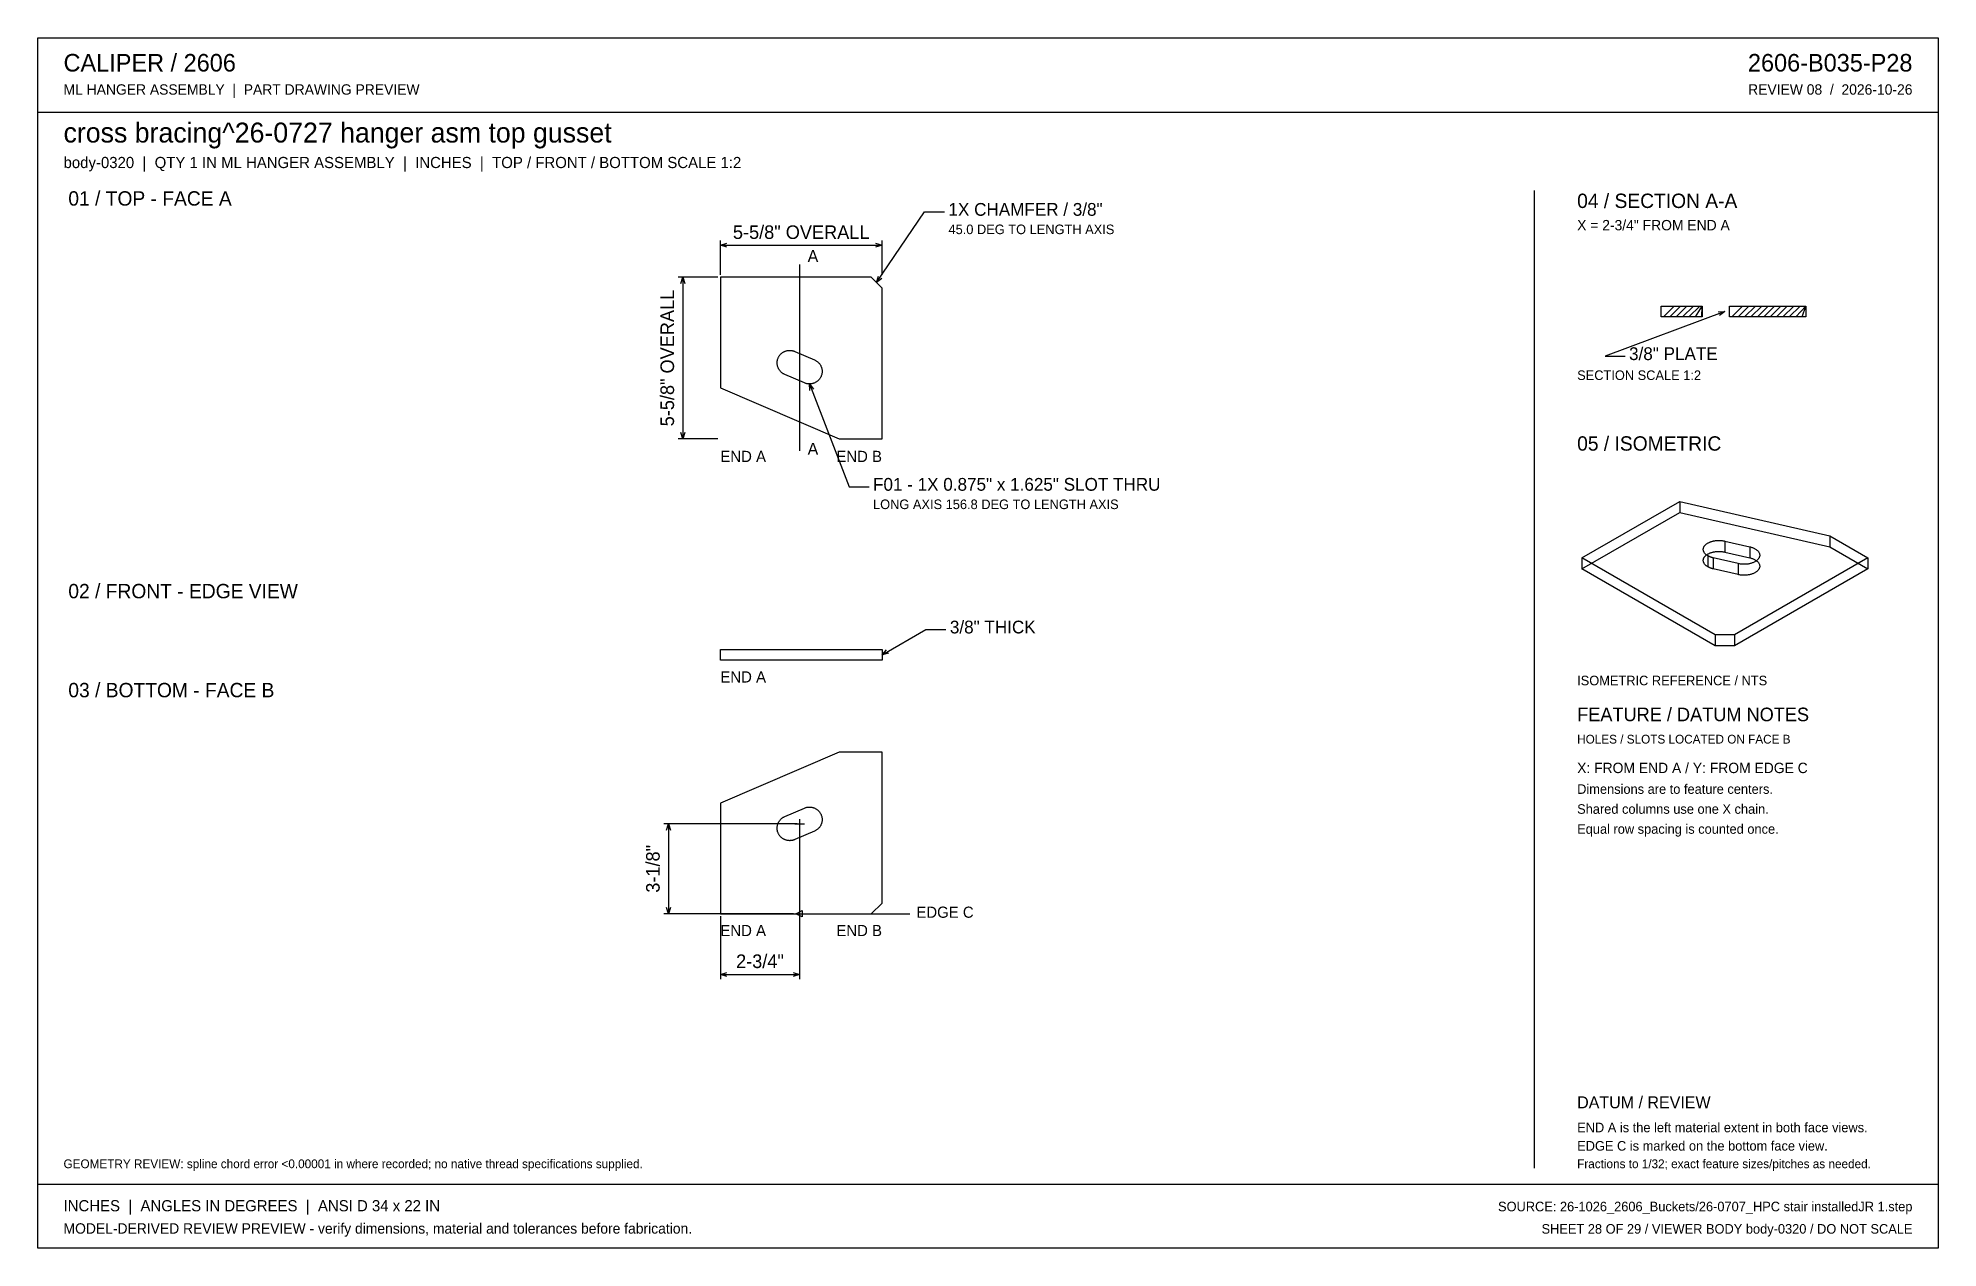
# Model space of a CAD drawing. Header units: inches. Extents: x 0.9 to 67.1, y 0.9 to 43.1.
import ezdxf
from ezdxf.enums import TextEntityAlignment as Align

# ---------------------------------------------------------------- set-up
doc = ezdxf.new("R2010")
doc.units = ezdxf.units.IN
doc.header["$MEASUREMENT"] = 0

msp = doc.modelspace()

# ---------------------------------------------------------------- linework, layer by layer
at = {"layer": 'ANNOTATION'}
for p, q in [((30.125, 34.542), (31.792, 37.007)), ((31.792, 37.007), (32.486, 37.007)), ((24.687, 34.812), (24.687, 36.007)), ((24.687, 35.84), (24.91, 35.91)), ((24.687, 35.84), (30.312, 35.84)), ((24.91, 35.771), (24.687, 35.84)), ((30.09, 35.91), (30.312, 35.84)), ((30.312, 35.84), (30.09, 35.771)), ((30.312, 34.812), (30.312, 36.007)), ((27.445, 35.174), (27.445, 28.688)), ((24.604, 34.729), (23.215, 34.729)), ((23.312, 34.507), (23.382, 34.729)), ((23.382, 34.729), (23.382, 29.104)), ((23.382, 34.729), (23.451, 34.507)), ((30.125, 34.542), (30.192, 34.765)), ((30.307, 34.687), (30.125, 34.542)), ((59.639, 33.535), (55.472, 31.986)), ((59.406, 33.522), (59.639, 33.535)), ((59.639, 33.535), (59.455, 33.392)), ((55.472, 31.986), (56.167, 31.986)), ((27.784, 31.014), (29.167, 27.438)), ((27.8, 30.782), (27.784, 31.014)), ((27.784, 31.014), (27.929, 30.832)), ((24.604, 29.104), (23.215, 29.104)), ((23.382, 29.104), (23.312, 29.326)), ((23.451, 29.326), (23.382, 29.104)), ((29.167, 27.438), (29.861, 27.438)), ((30.312, 21.59), (31.84, 22.472)), ((31.84, 22.472), (32.535, 22.472)), ((30.312, 21.59), (30.47, 21.762)), ((30.54, 21.641), (30.312, 21.59)), ((27.445, 15.872), (27.445, 15.539)), ((27.362, 15.706), (22.715, 15.706)), ((22.812, 15.483), (22.882, 15.706)), ((22.882, 15.706), (22.882, 12.576)), ((22.882, 15.706), (22.951, 15.483)), ((27.279, 15.706), (27.612, 15.706)), ((27.445, 15.622), (27.445, 10.299)), ((27.229, 12.576), (22.715, 12.576)), ((22.882, 12.576), (22.812, 12.799)), ((22.951, 12.799), (22.882, 12.576)), ((27.312, 12.576), (27.535, 12.687)), ((27.312, 12.576), (31.285, 12.576)), ((27.535, 12.465), (27.312, 12.576)), ((27.535, 12.687), (27.535, 12.465)), ((24.687, 12.493), (24.687, 10.299)), ((24.687, 10.465), (24.91, 10.535)), ((24.687, 10.465), (27.445, 10.465)), ((24.91, 10.396), (24.687, 10.465)), ((27.223, 10.535), (27.445, 10.465)), ((27.445, 10.465), (27.223, 10.396))]:
    msp.add_line(p, q, dxfattribs=at)
at = {"layer": 'OUTLINE'}
for p, q in [((0.944, 43.056), (67.056, 43.056)), ((0.944, 0.944), (0.944, 43.056)), ((67.056, 43.056), (67.056, 0.944)), ((0.944, 40.472), (67.056, 40.472)), ((53, 37.75), (53, 3.722)), ((24.687, 34.729), (24.687, 30.88)), ((29.937, 34.729), (24.687, 34.729)), ((30.312, 34.354), (29.937, 34.729)), ((30.312, 29.104), (30.312, 34.354)), ((57.418, 33.722), (58.846, 33.722)), ((57.418, 33.347), (57.418, 33.722)), ((57.501, 33.347), (57.876, 33.722)), ((57.723, 33.347), (58.098, 33.722)), ((57.945, 33.347), (58.32, 33.722)), ((58.168, 33.347), (58.543, 33.722)), ((58.39, 33.347), (58.765, 33.722)), ((58.612, 33.347), (58.846, 33.722)), ((58.834, 33.347), (58.846, 33.722)), ((58.846, 33.722), (58.846, 33.347)), ((59.798, 33.722), (62.451, 33.722)), ((59.798, 33.347), (59.798, 33.722)), ((59.882, 33.347), (60.257, 33.722)), ((60.104, 33.347), (60.479, 33.722)), ((60.326, 33.347), (60.701, 33.722)), ((60.548, 33.347), (60.923, 33.722)), ((60.77, 33.347), (61.145, 33.722)), ((60.993, 33.347), (61.368, 33.722)), ((61.215, 33.347), (61.59, 33.722)), ((61.437, 33.347), (61.812, 33.722)), ((61.659, 33.347), (62.034, 33.722)), ((61.882, 33.347), (62.257, 33.722)), ((62.104, 33.347), (62.451, 33.722)), ((62.326, 33.347), (62.451, 33.722)), ((62.451, 33.722), (62.451, 33.347)), ((58.846, 33.347), (57.418, 33.347)), ((62.451, 33.347), (59.798, 33.347)), ((26.663, 31.743), (26.664, 31.762)), ((26.664, 31.724), (26.663, 31.743)), ((26.664, 31.762), (26.665, 31.78)), ((26.665, 31.78), (26.666, 31.799)), ((26.666, 31.799), (26.669, 31.818)), ((26.669, 31.818), (26.672, 31.836)), ((26.672, 31.836), (26.676, 31.854)), ((26.676, 31.854), (26.681, 31.872)), ((26.681, 31.872), (26.687, 31.89)), ((26.687, 31.89), (26.694, 31.908)), ((26.694, 31.908), (26.701, 31.925)), ((26.701, 31.925), (26.709, 31.942)), ((26.709, 31.942), (26.717, 31.958)), ((26.717, 31.958), (26.727, 31.975)), ((26.727, 31.975), (26.737, 31.99)), ((26.737, 31.99), (26.747, 32.006)), ((26.747, 32.006), (26.759, 32.021)), ((26.759, 32.021), (26.771, 32.035)), ((26.771, 32.035), (26.783, 32.049)), ((26.783, 32.049), (26.796, 32.062)), ((26.796, 32.062), (26.81, 32.075)), ((26.81, 32.075), (26.824, 32.087)), ((26.824, 32.087), (26.839, 32.098)), ((26.839, 32.098), (26.854, 32.109)), ((26.854, 32.109), (26.87, 32.119)), ((26.87, 32.119), (26.886, 32.129)), ((26.886, 32.129), (26.903, 32.138)), ((26.903, 32.138), (26.919, 32.146)), ((26.919, 32.146), (26.937, 32.153)), ((26.937, 32.153), (26.954, 32.16)), ((26.954, 32.16), (26.972, 32.166)), ((26.972, 32.166), (26.99, 32.171)), ((26.99, 32.171), (27.008, 32.175)), ((27.008, 32.175), (27.026, 32.179)), ((27.026, 32.179), (27.045, 32.182)), ((27.045, 32.182), (27.063, 32.184)), ((27.063, 32.184), (27.082, 32.185)), ((27.082, 32.185), (27.101, 32.185)), ((27.101, 32.185), (27.104, 32.185)), ((27.104, 32.185), (27.106, 32.185)), ((27.106, 32.185), (27.109, 32.185)), ((27.109, 32.185), (27.112, 32.185)), ((27.112, 32.185), (27.115, 32.185)), ((27.115, 32.185), (27.117, 32.185)), ((27.117, 32.185), (27.12, 32.185)), ((27.12, 32.185), (27.123, 32.185)), ((27.123, 32.185), (27.126, 32.185)), ((27.126, 32.185), (27.129, 32.184)), ((27.129, 32.184), (27.131, 32.184)), ((27.131, 32.184), (27.134, 32.184)), ((27.134, 32.184), (27.137, 32.184)), ((27.137, 32.184), (27.14, 32.184)), ((27.14, 32.184), (27.142, 32.183)), ((27.142, 32.183), (27.145, 32.183)), ((27.145, 32.183), (27.148, 32.183)), ((27.148, 32.183), (27.151, 32.182)), ((27.151, 32.182), (27.153, 32.182)), ((27.153, 32.182), (27.156, 32.182)), ((27.156, 32.182), (27.159, 32.181)), ((27.159, 32.181), (27.162, 32.181)), ((27.162, 32.181), (27.164, 32.181)), ((27.164, 32.181), (27.167, 32.18)), ((27.167, 32.18), (27.17, 32.18)), ((27.17, 32.18), (27.173, 32.179)), ((27.173, 32.179), (27.175, 32.179)), ((27.175, 32.179), (27.178, 32.178)), ((27.178, 32.178), (27.181, 32.178)), ((27.181, 32.178), (27.183, 32.177)), ((27.183, 32.177), (27.186, 32.177)), ((27.186, 32.177), (27.189, 32.176)), ((27.189, 32.176), (27.192, 32.176)), ((27.192, 32.176), (27.194, 32.175)), ((27.194, 32.175), (27.197, 32.175)), ((27.197, 32.175), (27.2, 32.174)), ((27.2, 32.174), (27.202, 32.173)), ((27.202, 32.173), (27.205, 32.173)), ((27.205, 32.173), (27.208, 32.172)), ((27.208, 32.172), (27.211, 32.171)), ((27.211, 32.171), (27.213, 32.171)), ((27.213, 32.171), (27.216, 32.17)), ((27.216, 32.17), (27.219, 32.169)), ((27.219, 32.169), (27.221, 32.168)), ((27.221, 32.168), (27.224, 32.168)), ((27.224, 32.168), (27.227, 32.167)), ((27.227, 32.167), (27.229, 32.166)), ((27.229, 32.166), (27.232, 32.165)), ((27.232, 32.165), (27.234, 32.164)), ((27.234, 32.164), (27.237, 32.164)), ((27.237, 32.164), (27.24, 32.163)), ((27.24, 32.163), (27.242, 32.162)), ((27.242, 32.162), (27.245, 32.161)), ((27.245, 32.161), (27.248, 32.16)), ((27.248, 32.16), (27.25, 32.159)), ((27.25, 32.159), (27.253, 32.158)), ((27.253, 32.158), (27.255, 32.157)), ((27.255, 32.157), (27.258, 32.156)), ((27.258, 32.156), (27.261, 32.155)), ((27.261, 32.155), (27.263, 32.154)), ((27.263, 32.154), (27.266, 32.153)), ((27.266, 32.153), (27.268, 32.152)), ((27.268, 32.152), (27.271, 32.151)), ((27.271, 32.151), (27.273, 32.15)), ((27.273, 32.15), (27.963, 31.854)), ((27.963, 31.854), (27.982, 31.845)), ((27.982, 31.845), (28.001, 31.835)), ((28.001, 31.835), (28.02, 31.824)), ((28.02, 31.824), (28.038, 31.813)), ((28.038, 31.813), (28.055, 31.8)), ((28.055, 31.8), (28.072, 31.787)), ((28.072, 31.787), (28.088, 31.772)), ((28.088, 31.772), (28.103, 31.757)), ((28.103, 31.757), (28.118, 31.742)), ((28.118, 31.742), (28.132, 31.725)), ((26.665, 31.706), (26.664, 31.724)), ((26.668, 31.687), (26.665, 31.706)), ((26.671, 31.669), (26.668, 31.687)), ((26.674, 31.65), (26.671, 31.669)), ((26.679, 31.632), (26.674, 31.65)), ((26.684, 31.614), (26.679, 31.632)), ((26.69, 31.597), (26.684, 31.614)), ((26.697, 31.579), (26.69, 31.597)), ((26.705, 31.562), (26.697, 31.579)), ((26.713, 31.545), (26.705, 31.562)), ((26.722, 31.529), (26.713, 31.545)), ((26.732, 31.513), (26.722, 31.529)), ((26.742, 31.497), (26.732, 31.513)), ((26.753, 31.482), (26.742, 31.497)), ((26.765, 31.468), (26.753, 31.482)), ((26.777, 31.454), (26.765, 31.468)), ((26.79, 31.44), (26.777, 31.454)), ((26.803, 31.427), (26.79, 31.44)), ((26.817, 31.415), (26.803, 31.427)), ((26.832, 31.403), (26.817, 31.415)), ((26.847, 31.392), (26.832, 31.403)), ((26.862, 31.381), (26.847, 31.392)), ((26.878, 31.371), (26.862, 31.381)), ((26.895, 31.362), (26.878, 31.371)), ((26.911, 31.354), (26.895, 31.362)), ((26.928, 31.346), (26.911, 31.354)), ((27.617, 31.05), (26.928, 31.346)), ((28.01, 31.074), (27.991, 31.063)), ((28.028, 31.085), (28.01, 31.074)), ((28.046, 31.097), (28.028, 31.085)), ((28.063, 31.11), (28.046, 31.097)), ((28.08, 31.124), (28.063, 31.11)), ((28.095, 31.139), (28.08, 31.124)), ((28.11, 31.154), (28.095, 31.139)), ((28.125, 31.17), (28.11, 31.154)), ((28.138, 31.187), (28.125, 31.17)), ((28.132, 31.725), (28.145, 31.708)), ((28.151, 31.204), (28.138, 31.187)), ((28.145, 31.708), (28.157, 31.69)), ((28.162, 31.222), (28.151, 31.204)), ((28.157, 31.69), (28.168, 31.672)), ((28.173, 31.241), (28.162, 31.222)), ((28.168, 31.672), (28.178, 31.653)), ((28.183, 31.26), (28.173, 31.241)), ((28.178, 31.653), (28.188, 31.634)), ((28.192, 31.279), (28.183, 31.26)), ((28.188, 31.634), (28.196, 31.614)), ((28.2, 31.299), (28.192, 31.279)), ((28.196, 31.614), (28.204, 31.594)), ((28.207, 31.32), (28.2, 31.299)), ((28.204, 31.594), (28.21, 31.574)), ((28.213, 31.34), (28.207, 31.32)), ((28.21, 31.574), (28.216, 31.553)), ((28.218, 31.361), (28.213, 31.34)), ((28.216, 31.553), (28.22, 31.532)), ((28.222, 31.382), (28.218, 31.361)), ((28.22, 31.532), (28.224, 31.511)), ((28.225, 31.403), (28.222, 31.382)), ((28.224, 31.511), (28.226, 31.489)), ((28.227, 31.425), (28.225, 31.403)), ((28.226, 31.489), (28.227, 31.468)), ((28.227, 31.468), (28.227, 31.446)), ((28.227, 31.446), (28.227, 31.425)), ((24.687, 30.88), (28.822, 29.104)), ((27.637, 31.042), (27.617, 31.05)), ((27.658, 31.035), (27.637, 31.042)), ((27.678, 31.029), (27.658, 31.035)), ((27.699, 31.024), (27.678, 31.029)), ((27.72, 31.02), (27.699, 31.024)), ((27.742, 31.017), (27.72, 31.02)), ((27.763, 31.015), (27.742, 31.017)), ((27.784, 31.014), (27.763, 31.015)), ((27.806, 31.015), (27.784, 31.014)), ((27.827, 31.016), (27.806, 31.015)), ((27.849, 31.018), (27.827, 31.016)), ((27.87, 31.022), (27.849, 31.018)), ((27.891, 31.026), (27.87, 31.022)), ((27.912, 31.032), (27.891, 31.026)), ((27.932, 31.038), (27.912, 31.032)), ((27.952, 31.046), (27.932, 31.038)), ((27.972, 31.054), (27.952, 31.046)), ((27.991, 31.063), (27.972, 31.054)), ((28.822, 29.104), (30.312, 29.104)), ((54.667, 24.965), (58.07, 26.93)), ((54.667, 24.583), (58.07, 26.547)), ((58.07, 26.93), (58.07, 26.547)), ((58.07, 26.93), (63.294, 25.726)), ((58.07, 26.547), (63.294, 25.343)), ((58.888, 25.25), (58.889, 25.264)), ((58.889, 25.237), (58.888, 25.25)), ((58.889, 25.264), (58.89, 25.277)), ((58.891, 25.223), (58.889, 25.237)), ((58.89, 25.277), (58.892, 25.291)), ((58.894, 25.21), (58.891, 25.223)), ((58.892, 25.291), (58.895, 25.304)), ((58.898, 25.197), (58.894, 25.21)), ((58.895, 25.304), (58.899, 25.317)), ((58.903, 25.183), (58.898, 25.197)), ((58.899, 25.317), (58.904, 25.331)), ((58.909, 25.17), (58.903, 25.183)), ((58.904, 25.331), (58.91, 25.344)), ((58.915, 25.157), (58.909, 25.17)), ((58.91, 25.344), (58.917, 25.356)), ((58.923, 25.145), (58.915, 25.157)), ((58.917, 25.356), (58.925, 25.369)), ((58.932, 25.132), (58.923, 25.145)), ((58.925, 25.369), (58.934, 25.382)), ((58.941, 25.12), (58.932, 25.132)), ((58.934, 25.382), (58.944, 25.394)), ((58.944, 25.394), (58.955, 25.406)), ((58.955, 25.406), (58.966, 25.418)), ((58.966, 25.418), (58.979, 25.429)), ((58.979, 25.429), (58.992, 25.44)), ((58.992, 25.44), (59.006, 25.451)), ((59.006, 25.451), (59.021, 25.461)), ((59.021, 25.461), (59.036, 25.471)), ((59.036, 25.471), (59.053, 25.481)), ((59.053, 25.481), (59.07, 25.49)), ((59.07, 25.49), (59.088, 25.499)), ((59.088, 25.499), (59.106, 25.507)), ((59.088, 25.116), (59.106, 25.125)), ((59.106, 25.507), (59.125, 25.515)), ((59.106, 25.125), (59.125, 25.133)), ((59.125, 25.515), (59.144, 25.523)), ((59.125, 25.133), (59.144, 25.14)), ((59.144, 25.523), (59.165, 25.53)), ((59.144, 25.14), (59.165, 25.147)), ((59.165, 25.53), (59.185, 25.536)), ((59.165, 25.147), (59.185, 25.153)), ((59.185, 25.536), (59.206, 25.542)), ((59.185, 25.153), (59.206, 25.159)), ((59.206, 25.542), (59.228, 25.547)), ((59.206, 25.159), (59.228, 25.165)), ((59.228, 25.547), (59.249, 25.552)), ((59.228, 25.165), (59.249, 25.169)), ((59.249, 25.552), (59.271, 25.557)), ((59.249, 25.169), (59.271, 25.174)), ((59.271, 25.557), (59.294, 25.56)), ((59.271, 25.174), (59.294, 25.178)), ((59.294, 25.56), (59.317, 25.564)), ((59.294, 25.178), (59.317, 25.181)), ((59.317, 25.564), (59.34, 25.566)), ((59.317, 25.181), (59.34, 25.183)), ((59.34, 25.566), (59.363, 25.568)), ((59.34, 25.183), (59.363, 25.185)), ((59.363, 25.568), (59.386, 25.57)), ((59.363, 25.185), (59.386, 25.187)), ((59.386, 25.57), (59.409, 25.571)), ((59.386, 25.187), (59.409, 25.188)), ((59.409, 25.571), (59.433, 25.571)), ((59.409, 25.188), (59.433, 25.188)), ((59.433, 25.571), (59.456, 25.571)), ((59.433, 25.188), (59.456, 25.188)), ((59.456, 25.571), (59.479, 25.57)), ((59.456, 25.188), (59.479, 25.187)), ((59.479, 25.57), (59.503, 25.569)), ((59.479, 25.187), (59.503, 25.186)), ((59.503, 25.569), (59.526, 25.567)), ((59.503, 25.186), (59.526, 25.184)), ((59.526, 25.567), (59.549, 25.564)), ((59.526, 25.184), (59.549, 25.181)), ((59.549, 25.564), (59.571, 25.561)), ((59.549, 25.181), (59.571, 25.178)), ((59.571, 25.561), (59.594, 25.557)), ((59.571, 25.178), (59.594, 25.175)), ((59.594, 25.557), (59.616, 25.553)), ((59.594, 25.175), (59.616, 25.171)), ((59.616, 25.553), (59.638, 25.549)), ((59.616, 25.171), (59.638, 25.166)), ((59.638, 25.549), (60.509, 25.348)), ((59.638, 25.549), (59.638, 25.166)), ((59.638, 25.166), (60.509, 24.965)), ((60.509, 25.348), (60.509, 24.965)), ((60.509, 25.348), (60.533, 25.342)), ((60.533, 25.342), (60.558, 25.335)), ((60.558, 25.335), (60.581, 25.327)), ((60.581, 25.327), (60.604, 25.319)), ((60.604, 25.319), (60.626, 25.311)), ((60.626, 25.311), (60.648, 25.301)), ((60.648, 25.301), (60.668, 25.291)), ((60.668, 25.291), (60.688, 25.281)), ((60.688, 25.281), (60.707, 25.27)), ((60.707, 25.27), (60.724, 25.258)), ((60.724, 25.258), (60.741, 25.246)), ((60.741, 25.246), (60.757, 25.233)), ((60.757, 25.233), (60.771, 25.22)), ((60.771, 25.22), (60.785, 25.207)), ((60.785, 25.207), (60.797, 25.193)), ((60.797, 25.193), (60.809, 25.179)), ((60.809, 25.179), (60.819, 25.165)), ((60.819, 25.165), (60.827, 25.15)), ((60.827, 25.15), (60.835, 25.135)), ((60.835, 25.135), (60.841, 25.12)), ((63.294, 25.726), (64.611, 24.965)), ((63.294, 25.726), (63.294, 25.343)), ((63.294, 25.343), (64.611, 24.583)), ((54.667, 24.965), (54.667, 24.583)), ((59.307, 22.286), (54.667, 24.965)), ((59.307, 21.903), (54.667, 24.583)), ((58.888, 24.867), (58.889, 24.881)), ((58.889, 24.854), (58.888, 24.867)), ((58.889, 24.881), (58.89, 24.894)), ((58.891, 24.841), (58.889, 24.854)), ((58.89, 24.894), (58.892, 24.908)), ((58.894, 24.827), (58.891, 24.841)), ((58.892, 24.908), (58.895, 24.921)), ((58.898, 24.814), (58.894, 24.827)), ((58.895, 24.921), (58.899, 24.935)), ((58.903, 24.801), (58.898, 24.814)), ((58.899, 24.935), (58.904, 24.948)), ((58.909, 24.788), (58.903, 24.801)), ((58.904, 24.948), (58.91, 24.961)), ((58.915, 24.775), (58.909, 24.788)), ((58.91, 24.961), (58.917, 24.974)), ((58.923, 24.762), (58.915, 24.775)), ((58.917, 24.974), (58.925, 24.986)), ((58.932, 24.749), (58.923, 24.762)), ((58.925, 24.986), (58.934, 24.999)), ((58.941, 24.737), (58.932, 24.749)), ((58.934, 24.999), (58.944, 25.011)), ((58.952, 25.108), (58.941, 25.12)), ((58.952, 24.725), (58.941, 24.737)), ((58.944, 25.011), (58.955, 25.023)), ((58.963, 25.096), (58.952, 25.108)), ((58.963, 24.713), (58.952, 24.725)), ((58.955, 25.023), (58.966, 25.035)), ((58.975, 25.084), (58.963, 25.096)), ((58.975, 24.702), (58.963, 24.713)), ((58.966, 25.035), (58.979, 25.046)), ((58.988, 25.073), (58.975, 25.084)), ((58.988, 24.69), (58.975, 24.702)), ((58.979, 25.046), (58.992, 25.057)), ((59.002, 25.062), (58.988, 25.073)), ((59.002, 24.68), (58.988, 24.69)), ((58.992, 25.057), (59.006, 25.068)), ((59.017, 25.052), (59.002, 25.062)), ((59.017, 24.669), (59.002, 24.68)), ((59.006, 25.068), (59.021, 25.079)), ((59.032, 25.042), (59.017, 25.052)), ((59.032, 24.659), (59.017, 24.669)), ((59.021, 25.079), (59.036, 25.089)), ((59.049, 25.032), (59.032, 25.042)), ((59.049, 24.649), (59.032, 24.659)), ((59.036, 25.089), (59.053, 25.098)), ((59.051, 25.031), (59.049, 25.032)), ((59.049, 25.032), (59.049, 24.649)), ((59.051, 24.648), (59.049, 24.649)), ((59.053, 25.029), (59.051, 25.031)), ((59.053, 24.646), (59.051, 24.648)), ((59.053, 25.098), (59.07, 25.107)), ((59.056, 25.028), (59.053, 25.029)), ((59.056, 24.645), (59.053, 24.646)), ((59.058, 25.026), (59.056, 25.028)), ((59.058, 24.644), (59.056, 24.645)), ((59.061, 25.025), (59.058, 25.026)), ((59.061, 24.642), (59.058, 24.644)), ((59.064, 25.024), (59.061, 25.025)), ((59.064, 24.641), (59.061, 24.642)), ((59.066, 25.022), (59.064, 25.024)), ((59.066, 24.64), (59.064, 24.641)), ((59.069, 25.021), (59.066, 25.022)), ((59.069, 24.638), (59.066, 24.64)), ((59.071, 25.02), (59.069, 25.021)), ((59.071, 24.637), (59.069, 24.638)), ((59.07, 25.107), (59.088, 25.116)), ((59.074, 25.018), (59.071, 25.02)), ((59.074, 24.636), (59.071, 24.637)), ((59.076, 25.017), (59.074, 25.018)), ((59.076, 24.634), (59.074, 24.636)), ((59.079, 25.016), (59.076, 25.017)), ((59.079, 24.633), (59.076, 24.634)), ((59.082, 25.014), (59.079, 25.016)), ((59.082, 24.632), (59.079, 24.633)), ((59.084, 25.013), (59.082, 25.014)), ((59.084, 24.63), (59.082, 24.632)), ((59.087, 25.012), (59.084, 25.013)), ((59.087, 24.629), (59.084, 24.63)), ((59.09, 25.011), (59.087, 25.012)), ((59.09, 24.628), (59.087, 24.629)), ((59.092, 25.009), (59.09, 25.011)), ((59.092, 24.627), (59.09, 24.628)), ((59.095, 25.008), (59.092, 25.009)), ((59.095, 24.625), (59.092, 24.627)), ((59.098, 25.007), (59.095, 25.008)), ((59.098, 24.624), (59.095, 24.625)), ((59.101, 25.006), (59.098, 25.007)), ((59.101, 24.623), (59.098, 24.624)), ((59.103, 25.004), (59.101, 25.006)), ((59.103, 24.622), (59.101, 24.623)), ((59.106, 25.003), (59.103, 25.004)), ((59.106, 24.62), (59.103, 24.622)), ((59.109, 25.002), (59.106, 25.003)), ((59.109, 24.619), (59.106, 24.62)), ((59.112, 25.001), (59.109, 25.002)), ((59.112, 24.618), (59.109, 24.619)), ((59.114, 25), (59.112, 25.001)), ((59.114, 24.617), (59.112, 24.618)), ((59.117, 24.998), (59.114, 25)), ((59.117, 24.616), (59.114, 24.617)), ((59.12, 24.997), (59.117, 24.998)), ((59.12, 24.614), (59.117, 24.616)), ((59.123, 24.996), (59.12, 24.997)), ((59.123, 24.613), (59.12, 24.614)), ((59.126, 24.995), (59.123, 24.996)), ((59.126, 24.612), (59.123, 24.613)), ((59.129, 24.994), (59.126, 24.995)), ((59.129, 24.611), (59.126, 24.612)), ((59.131, 24.993), (59.129, 24.994)), ((59.131, 24.61), (59.129, 24.611)), ((59.134, 24.992), (59.131, 24.993)), ((59.134, 24.609), (59.131, 24.61)), ((59.137, 24.991), (59.134, 24.992)), ((59.137, 24.608), (59.134, 24.609)), ((59.14, 24.989), (59.137, 24.991)), ((59.14, 24.607), (59.137, 24.608)), ((59.143, 24.988), (59.14, 24.989)), ((59.143, 24.606), (59.14, 24.607)), ((59.146, 24.987), (59.143, 24.988)), ((59.146, 24.605), (59.143, 24.606)), ((59.149, 24.986), (59.146, 24.987)), ((59.149, 24.603), (59.146, 24.605)), ((59.152, 24.985), (59.149, 24.986)), ((59.152, 24.602), (59.149, 24.603)), ((59.155, 24.984), (59.152, 24.985)), ((59.155, 24.601), (59.152, 24.602)), ((59.158, 24.983), (59.155, 24.984)), ((59.158, 24.6), (59.155, 24.601)), ((59.161, 24.982), (59.158, 24.983)), ((59.161, 24.599), (59.158, 24.6)), ((59.164, 24.981), (59.161, 24.982)), ((59.164, 24.598), (59.161, 24.599)), ((59.167, 24.98), (59.164, 24.981)), ((59.167, 24.597), (59.164, 24.598)), ((59.17, 24.979), (59.167, 24.98)), ((59.17, 24.596), (59.167, 24.597)), ((59.173, 24.978), (59.17, 24.979)), ((59.173, 24.595), (59.17, 24.596)), ((59.176, 24.977), (59.173, 24.978)), ((59.176, 24.594), (59.173, 24.595)), ((59.179, 24.976), (59.176, 24.977)), ((59.179, 24.594), (59.176, 24.594)), ((59.182, 24.975), (59.179, 24.976)), ((59.182, 24.593), (59.179, 24.594)), ((59.185, 24.974), (59.182, 24.975)), ((59.185, 24.592), (59.182, 24.593)), ((59.188, 24.974), (59.185, 24.974)), ((59.188, 24.591), (59.185, 24.592)), ((59.191, 24.973), (59.188, 24.974)), ((59.191, 24.59), (59.188, 24.591)), ((59.194, 24.972), (59.191, 24.973)), ((59.194, 24.589), (59.191, 24.59)), ((59.198, 24.971), (59.194, 24.972)), ((59.198, 24.588), (59.194, 24.589)), ((59.201, 24.97), (59.198, 24.971)), ((59.201, 24.587), (59.198, 24.588)), ((59.204, 24.969), (59.201, 24.97)), ((59.204, 24.586), (59.201, 24.587)), ((59.207, 24.968), (59.204, 24.969)), ((59.207, 24.586), (59.204, 24.586)), ((59.21, 24.968), (59.207, 24.968)), ((59.21, 24.585), (59.207, 24.586)), ((59.213, 24.967), (59.21, 24.968)), ((59.213, 24.584), (59.21, 24.585)), ((59.216, 24.966), (59.213, 24.967)), ((59.216, 24.583), (59.213, 24.584)), ((59.22, 24.965), (59.216, 24.966)), ((59.22, 24.582), (59.216, 24.583)), ((59.223, 24.964), (59.22, 24.965)), ((59.223, 24.582), (59.22, 24.582)), ((59.226, 24.964), (59.223, 24.964)), ((59.226, 24.581), (59.223, 24.582)), ((59.229, 24.963), (59.226, 24.964)), ((59.229, 24.58), (59.226, 24.581)), ((59.232, 24.962), (59.229, 24.963)), ((59.232, 24.579), (59.229, 24.58)), ((60.103, 24.761), (59.232, 24.962)), ((59.232, 24.962), (59.232, 24.579)), ((60.103, 24.379), (59.232, 24.579)), ((64.611, 24.965), (59.97, 22.286)), ((64.611, 24.583), (59.97, 21.903)), ((60.103, 24.761), (60.103, 24.379)), ((60.128, 24.756), (60.103, 24.761)), ((60.154, 24.751), (60.128, 24.756)), ((60.18, 24.747), (60.154, 24.751)), ((60.206, 24.744), (60.18, 24.747)), ((60.233, 24.742), (60.206, 24.744)), ((60.259, 24.74), (60.233, 24.742)), ((60.286, 24.739), (60.259, 24.74)), ((60.313, 24.739), (60.286, 24.739)), ((60.34, 24.739), (60.313, 24.739)), ((60.367, 24.741), (60.34, 24.739)), ((60.393, 24.743), (60.367, 24.741)), ((60.42, 24.746), (60.393, 24.743)), ((60.446, 24.749), (60.42, 24.746)), ((60.471, 24.754), (60.446, 24.749)), ((60.497, 24.759), (60.471, 24.754)), ((60.522, 24.764), (60.497, 24.759)), ((60.509, 24.965), (60.533, 24.959)), ((60.546, 24.771), (60.522, 24.764)), ((60.533, 24.959), (60.558, 24.952)), ((60.57, 24.778), (60.546, 24.771)), ((60.558, 24.952), (60.581, 24.945)), ((60.593, 24.786), (60.57, 24.778)), ((60.581, 24.945), (60.604, 24.937)), ((60.616, 24.794), (60.593, 24.786)), ((60.604, 24.937), (60.626, 24.928)), ((60.637, 24.803), (60.616, 24.794)), ((60.626, 24.928), (60.648, 24.918)), ((60.658, 24.813), (60.637, 24.803)), ((60.648, 24.918), (60.668, 24.908)), ((60.678, 24.823), (60.658, 24.813)), ((60.668, 24.908), (60.688, 24.898)), ((60.698, 24.834), (60.678, 24.823)), ((60.688, 24.898), (60.707, 24.887)), ((60.716, 24.846), (60.698, 24.834)), ((60.716, 24.463), (60.698, 24.451)), ((60.707, 24.887), (60.724, 24.875)), ((60.733, 24.857), (60.716, 24.846)), ((60.733, 24.475), (60.716, 24.463)), ((60.724, 24.875), (60.741, 24.863)), ((60.749, 24.87), (60.733, 24.857)), ((60.749, 24.487), (60.733, 24.475)), ((60.741, 24.863), (60.757, 24.851)), ((60.765, 24.883), (60.749, 24.87)), ((60.765, 24.5), (60.749, 24.487)), ((60.757, 24.851), (60.771, 24.838)), ((60.779, 24.896), (60.765, 24.883)), ((60.779, 24.513), (60.765, 24.5)), ((60.771, 24.838), (60.785, 24.824)), ((60.792, 24.909), (60.779, 24.896)), ((60.792, 24.527), (60.779, 24.513)), ((60.785, 24.824), (60.797, 24.81)), ((60.803, 24.923), (60.792, 24.909)), ((60.803, 24.54), (60.792, 24.527)), ((60.797, 24.81), (60.809, 24.796)), ((60.814, 24.937), (60.803, 24.923)), ((60.814, 24.555), (60.803, 24.54)), ((60.809, 24.796), (60.819, 24.782)), ((60.823, 24.952), (60.814, 24.937)), ((60.823, 24.569), (60.814, 24.555)), ((60.819, 24.782), (60.827, 24.767)), ((60.831, 24.967), (60.823, 24.952)), ((60.831, 24.584), (60.823, 24.569)), ((60.827, 24.767), (60.835, 24.752)), ((60.838, 24.982), (60.831, 24.967)), ((60.838, 24.599), (60.831, 24.584)), ((60.835, 24.752), (60.841, 24.737)), ((60.844, 24.997), (60.838, 24.982)), ((60.844, 24.614), (60.838, 24.599)), ((60.841, 25.12), (60.846, 25.105)), ((60.841, 24.737), (60.846, 24.722)), ((60.848, 25.012), (60.844, 24.997)), ((60.848, 24.629), (60.844, 24.614)), ((60.846, 25.105), (60.85, 25.09)), ((60.846, 24.722), (60.85, 24.707)), ((60.851, 25.028), (60.848, 25.012)), ((60.851, 24.645), (60.848, 24.629)), ((60.85, 25.09), (60.852, 25.074)), ((60.85, 24.707), (60.852, 24.691)), ((60.853, 25.043), (60.851, 25.028)), ((60.853, 24.66), (60.851, 24.645)), ((60.852, 25.074), (60.853, 25.059)), ((60.852, 24.691), (60.853, 24.676)), ((60.853, 25.059), (60.853, 25.043)), ((60.853, 24.676), (60.853, 24.66)), ((64.611, 24.965), (64.611, 24.583)), ((60.128, 24.373), (60.103, 24.379)), ((60.154, 24.368), (60.128, 24.373)), ((60.18, 24.365), (60.154, 24.368)), ((60.206, 24.361), (60.18, 24.365)), ((60.233, 24.359), (60.206, 24.361)), ((60.259, 24.357), (60.233, 24.359)), ((60.286, 24.356), (60.259, 24.357)), ((60.313, 24.356), (60.286, 24.356)), ((60.34, 24.357), (60.313, 24.356)), ((60.367, 24.358), (60.34, 24.357)), ((60.393, 24.36), (60.367, 24.358)), ((60.42, 24.363), (60.393, 24.36)), ((60.446, 24.367), (60.42, 24.363)), ((60.471, 24.371), (60.446, 24.367)), ((60.497, 24.376), (60.471, 24.371)), ((60.522, 24.382), (60.497, 24.376)), ((60.546, 24.388), (60.522, 24.382)), ((60.57, 24.395), (60.546, 24.388)), ((60.593, 24.403), (60.57, 24.395)), ((60.616, 24.412), (60.593, 24.403)), ((60.637, 24.421), (60.616, 24.412)), ((60.658, 24.43), (60.637, 24.421)), ((60.678, 24.441), (60.658, 24.43)), ((60.698, 24.451), (60.678, 24.441)), ((59.307, 22.286), (59.307, 21.903)), ((59.97, 22.286), (59.307, 22.286)), ((59.97, 21.903), (59.307, 21.903)), ((59.97, 22.286), (59.97, 21.903)), ((24.687, 21.778), (30.312, 21.778)), ((24.687, 21.403), (24.687, 21.778)), ((30.312, 21.403), (24.687, 21.403)), ((30.312, 21.778), (30.312, 21.403)), ((28.822, 18.201), (24.687, 16.426)), ((30.312, 18.201), (28.822, 18.201)), ((30.312, 12.951), (30.312, 18.201)), ((24.687, 16.426), (24.687, 12.576)), ((26.79, 15.866), (26.803, 15.879)), ((26.803, 15.879), (26.817, 15.891)), ((26.817, 15.891), (26.832, 15.903)), ((26.832, 15.903), (26.847, 15.914)), ((26.847, 15.914), (26.862, 15.924)), ((26.862, 15.924), (26.878, 15.934)), ((26.878, 15.934), (26.895, 15.944)), ((26.895, 15.944), (26.911, 15.952)), ((26.911, 15.952), (26.928, 15.96)), ((26.928, 15.96), (27.617, 16.256)), ((27.617, 16.256), (27.637, 16.264)), ((27.637, 16.264), (27.658, 16.271)), ((27.658, 16.271), (27.678, 16.277)), ((27.678, 16.277), (27.699, 16.282)), ((27.699, 16.282), (27.72, 16.286)), ((27.72, 16.286), (27.742, 16.288)), ((27.742, 16.288), (27.763, 16.29)), ((27.763, 16.29), (27.784, 16.291)), ((27.784, 16.291), (27.806, 16.291)), ((27.806, 16.291), (27.827, 16.29)), ((27.827, 16.29), (27.849, 16.287)), ((27.849, 16.287), (27.87, 16.284)), ((27.87, 16.284), (27.891, 16.279)), ((27.891, 16.279), (27.912, 16.274)), ((27.912, 16.274), (27.932, 16.267)), ((27.932, 16.267), (27.952, 16.26)), ((27.952, 16.26), (27.972, 16.251)), ((27.972, 16.251), (27.991, 16.242)), ((27.991, 16.242), (28.01, 16.232)), ((28.01, 16.232), (28.028, 16.22)), ((28.028, 16.22), (28.046, 16.208)), ((28.046, 16.208), (28.063, 16.195)), ((28.063, 16.195), (28.08, 16.182)), ((28.08, 16.182), (28.095, 16.167)), ((28.095, 16.167), (28.11, 16.152)), ((28.11, 16.152), (28.125, 16.135)), ((28.125, 16.135), (28.138, 16.119)), ((28.138, 16.119), (28.151, 16.101)), ((28.151, 16.101), (28.162, 16.083)), ((28.162, 16.083), (28.173, 16.065)), ((28.173, 16.065), (28.183, 16.046)), ((28.183, 16.046), (28.192, 16.026)), ((28.192, 16.026), (28.2, 16.006)), ((28.2, 16.006), (28.207, 15.986)), ((28.207, 15.986), (28.213, 15.965)), ((28.213, 15.965), (28.218, 15.944)), ((28.218, 15.944), (28.222, 15.923)), ((28.222, 15.923), (28.225, 15.902)), ((28.225, 15.902), (28.227, 15.881)), ((28.227, 15.881), (28.227, 15.859)), ((26.663, 15.563), (26.664, 15.581)), ((26.664, 15.544), (26.663, 15.563)), ((26.664, 15.581), (26.665, 15.6)), ((26.665, 15.525), (26.664, 15.544)), ((26.665, 15.6), (26.668, 15.618)), ((26.666, 15.507), (26.665, 15.525)), ((26.669, 15.488), (26.666, 15.507)), ((26.668, 15.618), (26.671, 15.637)), ((26.672, 15.47), (26.669, 15.488)), ((26.671, 15.637), (26.674, 15.655)), ((26.676, 15.451), (26.672, 15.47)), ((26.674, 15.655), (26.679, 15.673)), ((26.681, 15.433), (26.676, 15.451)), ((26.679, 15.673), (26.684, 15.691)), ((26.687, 15.416), (26.681, 15.433)), ((26.684, 15.691), (26.69, 15.709)), ((26.694, 15.398), (26.687, 15.416)), ((26.69, 15.709), (26.697, 15.726)), ((26.701, 15.381), (26.694, 15.398)), ((26.697, 15.726), (26.705, 15.743)), ((26.709, 15.364), (26.701, 15.381)), ((26.705, 15.743), (26.713, 15.76)), ((26.717, 15.347), (26.709, 15.364)), ((26.713, 15.76), (26.722, 15.777)), ((26.727, 15.331), (26.717, 15.347)), ((26.722, 15.777), (26.732, 15.793)), ((26.737, 15.315), (26.727, 15.331)), ((26.732, 15.793), (26.742, 15.808)), ((26.747, 15.3), (26.737, 15.315)), ((26.742, 15.808), (26.753, 15.823)), ((26.759, 15.285), (26.747, 15.3)), ((26.753, 15.823), (26.765, 15.838)), ((26.771, 15.271), (26.759, 15.285)), ((26.765, 15.838), (26.777, 15.852)), ((26.783, 15.257), (26.771, 15.271)), ((26.777, 15.852), (26.79, 15.866)), ((26.796, 15.243), (26.783, 15.257)), ((26.81, 15.231), (26.796, 15.243)), ((26.824, 15.219), (26.81, 15.231)), ((26.839, 15.207), (26.824, 15.219)), ((26.854, 15.196), (26.839, 15.207)), ((27.963, 15.452), (27.273, 15.156)), ((27.982, 15.461), (27.963, 15.452)), ((28.001, 15.47), (27.982, 15.461)), ((28.02, 15.481), (28.001, 15.47)), ((28.038, 15.493), (28.02, 15.481)), ((28.055, 15.506), (28.038, 15.493)), ((28.072, 15.519), (28.055, 15.506)), ((28.088, 15.533), (28.072, 15.519)), ((28.103, 15.548), (28.088, 15.533)), ((28.118, 15.564), (28.103, 15.548)), ((28.132, 15.58), (28.118, 15.564)), ((28.145, 15.598), (28.132, 15.58)), ((28.157, 15.615), (28.145, 15.598)), ((28.168, 15.634), (28.157, 15.615)), ((28.178, 15.652), (28.168, 15.634)), ((28.188, 15.672), (28.178, 15.652)), ((28.196, 15.691), (28.188, 15.672)), ((28.204, 15.712), (28.196, 15.691)), ((28.21, 15.732), (28.204, 15.712)), ((28.216, 15.753), (28.21, 15.732)), ((28.22, 15.774), (28.216, 15.753)), ((28.224, 15.795), (28.22, 15.774)), ((28.226, 15.816), (28.224, 15.795)), ((28.227, 15.838), (28.226, 15.816)), ((28.227, 15.859), (28.227, 15.838)), ((26.87, 15.186), (26.854, 15.196)), ((26.886, 15.177), (26.87, 15.186)), ((26.903, 15.168), (26.886, 15.177)), ((26.919, 15.16), (26.903, 15.168)), ((26.937, 15.152), (26.919, 15.16)), ((26.954, 15.146), (26.937, 15.152)), ((26.972, 15.14), (26.954, 15.146)), ((26.99, 15.135), (26.972, 15.14)), ((27.008, 15.13), (26.99, 15.135)), ((27.026, 15.127), (27.008, 15.13)), ((27.045, 15.124), (27.026, 15.127)), ((27.063, 15.122), (27.045, 15.124)), ((27.082, 15.121), (27.063, 15.122)), ((27.101, 15.12), (27.082, 15.121)), ((27.104, 15.12), (27.101, 15.12)), ((27.106, 15.12), (27.104, 15.12)), ((27.109, 15.12), (27.106, 15.12)), ((27.112, 15.12), (27.109, 15.12)), ((27.115, 15.12), (27.112, 15.12)), ((27.117, 15.121), (27.115, 15.12)), ((27.12, 15.121), (27.117, 15.121)), ((27.123, 15.121), (27.12, 15.121)), ((27.126, 15.121), (27.123, 15.121)), ((27.129, 15.121), (27.126, 15.121)), ((27.131, 15.121), (27.129, 15.121)), ((27.134, 15.121), (27.131, 15.121)), ((27.137, 15.122), (27.134, 15.121)), ((27.14, 15.122), (27.137, 15.122)), ((27.142, 15.122), (27.14, 15.122)), ((27.145, 15.122), (27.142, 15.122)), ((27.148, 15.123), (27.145, 15.122)), ((27.151, 15.123), (27.148, 15.123)), ((27.153, 15.123), (27.151, 15.123)), ((27.156, 15.124), (27.153, 15.123)), ((27.159, 15.124), (27.156, 15.124)), ((27.162, 15.124), (27.159, 15.124)), ((27.164, 15.125), (27.162, 15.124)), ((27.167, 15.125), (27.164, 15.125)), ((27.17, 15.126), (27.167, 15.125)), ((27.173, 15.126), (27.17, 15.126)), ((27.175, 15.127), (27.173, 15.126)), ((27.178, 15.127), (27.175, 15.127)), ((27.181, 15.128), (27.178, 15.127)), ((27.183, 15.128), (27.181, 15.128)), ((27.186, 15.129), (27.183, 15.128)), ((27.189, 15.129), (27.186, 15.129)), ((27.192, 15.13), (27.189, 15.129)), ((27.194, 15.13), (27.192, 15.13)), ((27.197, 15.131), (27.194, 15.13)), ((27.2, 15.132), (27.197, 15.131)), ((27.202, 15.132), (27.2, 15.132)), ((27.205, 15.133), (27.202, 15.132)), ((27.208, 15.134), (27.205, 15.133)), ((27.211, 15.134), (27.208, 15.134)), ((27.213, 15.135), (27.211, 15.134)), ((27.216, 15.136), (27.213, 15.135)), ((27.219, 15.136), (27.216, 15.136)), ((27.221, 15.137), (27.219, 15.136)), ((27.224, 15.138), (27.221, 15.137)), ((27.227, 15.139), (27.224, 15.138)), ((27.229, 15.139), (27.227, 15.139)), ((27.232, 15.14), (27.229, 15.139)), ((27.234, 15.141), (27.232, 15.14)), ((27.237, 15.142), (27.234, 15.141)), ((27.24, 15.143), (27.237, 15.142)), ((27.242, 15.144), (27.24, 15.143)), ((27.245, 15.145), (27.242, 15.144)), ((27.248, 15.146), (27.245, 15.145)), ((27.25, 15.147), (27.248, 15.146)), ((27.253, 15.147), (27.25, 15.147)), ((27.255, 15.148), (27.253, 15.147)), ((27.258, 15.149), (27.255, 15.148)), ((27.261, 15.15), (27.258, 15.149)), ((27.263, 15.151), (27.261, 15.15)), ((27.266, 15.152), (27.263, 15.151)), ((27.268, 15.154), (27.266, 15.152)), ((27.271, 15.155), (27.268, 15.154)), ((27.273, 15.156), (27.271, 15.155)), ((24.687, 12.576), (29.937, 12.576)), ((29.937, 12.576), (30.312, 12.951)), ((0.944, 3.167), (67.056, 3.167)), ((67.056, 0.944), (0.944, 0.944))]:
    msp.add_line(p, q, dxfattribs=at)

# ---------------------------------------------------------------- texts
at = {"layer": 'ANNOTATION'}
for s, height, p in [('CALIPER / 2606', 0.61111, (1.833, 41.889)), ('ML HANGER ASSEMBLY  |  PART DRAWING PREVIEW', 0.36111, (1.833, 41.083)), ('cross bracing^26-0727 hanger asm top gusset', 0.69444, (1.833, 39.417)), ('body-0320  |  QTY 1 IN ML HANGER ASSEMBLY  |  INCHES  |  TOP / FRONT / BOTTOM SCALE 1:2', 0.38889, (1.833, 38.528)), ('01 / TOP - FACE A', 0.5, (2, 37.222)), ('1X CHAMFER / 3/8"', 0.44444, (32.625, 36.868)), ('04 / SECTION A-A', 0.5, (54.5, 37.139)), ('45.0 DEG TO LENGTH AXIS', 0.33333, (32.625, 36.229)), ('X = 2-3/4" FROM END A', 0.36111, (54.5, 36.361)), ('A', 0.417, (27.723, 35.257)), ('3/8" PLATE', 0.4444, (56.306, 31.847)), ('SECTION SCALE 1:2', 0.33333, (54.5, 31.153)), ('05 / ISOMETRIC', 0.5, (54.5, 28.694)), ('END A', 0.3889, (24.687, 28.299)), ('A', 0.417, (27.723, 28.549)), ('F01 - 1X 0.875" x 1.625" SLOT THRU', 0.44444, (30, 27.299)), ('LONG AXIS 156.8 DEG TO LENGTH AXIS', 0.33333, (30, 26.66)), ('02 / FRONT - EDGE VIEW', 0.5, (2, 23.556)), ('3/8" THICK', 0.4444, (32.674, 22.333)), ('03 / BOTTOM - FACE B', 0.5, (2, 20.111)), ('END A', 0.3889, (24.687, 20.625)), ('ISOMETRIC REFERENCE / NTS', 0.33333, (54.5, 20.528)), ('FEATURE / DATUM NOTES', 0.47222, (54.5, 19.278)), ('HOLES / SLOTS LOCATED ON FACE B', 0.30556, (54.5, 18.5)), ('X: FROM END A / Y: FROM EDGE C', 0.36111, (54.5, 17.472)), ('Dimensions are to feature centers.', 0.33333, (54.5, 16.75)), ('Shared columns use one X chain.', 0.33333, (54.5, 16.056)), ('Equal row spacing is counted once.', 0.33333, (54.5, 15.361)), ('EDGE C', 0.3889, (31.507, 12.437)), ('END A', 0.3889, (24.687, 11.799)), ('DATUM / REVIEW', 0.41667, (54.5, 5.806)), ('END A is the left material extent in both face views.', 0.33333, (54.5, 4.972)), ('EDGE C is marked on the bottom face view.', 0.33333, (54.5, 4.333)), ('GEOMETRY REVIEW: spline chord error <0.00001 in where recorded; no native thread specifications supplied.', 0.305556, (1.833, 3.722)), ('Fractions to 1/32; exact feature sizes/pitches as needed.', 0.30556, (54.5, 3.722)), ('INCHES  |  ANGLES IN DEGREES  |  ANSI D 34 x 22 IN', 0.38889, (1.833, 2.222)), ('MODEL-DERIVED REVIEW PREVIEW - verify dimensions, material and tolerances before fabrication.', 0.36111, (1.833, 1.444))]:
    msp.add_text(s, height=height, dxfattribs=at).set_placement(p)
for s, height, p in [('2606-B035-P28', 0.61111, (66.167, 41.889)), ('REVIEW 08  /  2026-10-26', 0.36111, (66.167, 41.083)), ('END B', 0.3889, (30.312, 28.299)), ('END B', 0.3889, (30.312, 11.799)), ('SOURCE: 26-1026_2606_Buckets/26-0707_HPC stair installedJR 1.step', 0.33333, (66.167, 2.222)), ('SHEET 28 OF 29 / VIEWER BODY body-0320 / DO NOT SCALE', 0.33333, (66.167, 1.444))]:
    msp.add_text(s, height=height, dxfattribs=at).set_placement(p, align=Align.RIGHT)
for s, height, p in [('5-5/8" OVERALL', 0.47222, (27.5, 36.062)), ('2-3/4"', 0.4722, (26.066, 10.688))]:
    msp.add_text(s, height=height, dxfattribs=at).set_placement(p, align=Align.CENTER)
for s, height, p in [('5-5/8" OVERALL', 0.47222, (23.076, 31.917)), ('3-1/8"', 0.4722, (22.576, 14.141))]:
    msp.add_text(s, height=height, rotation=90, dxfattribs=at).set_placement(p, align=Align.CENTER)

doc.saveas('drawing.dxf')
